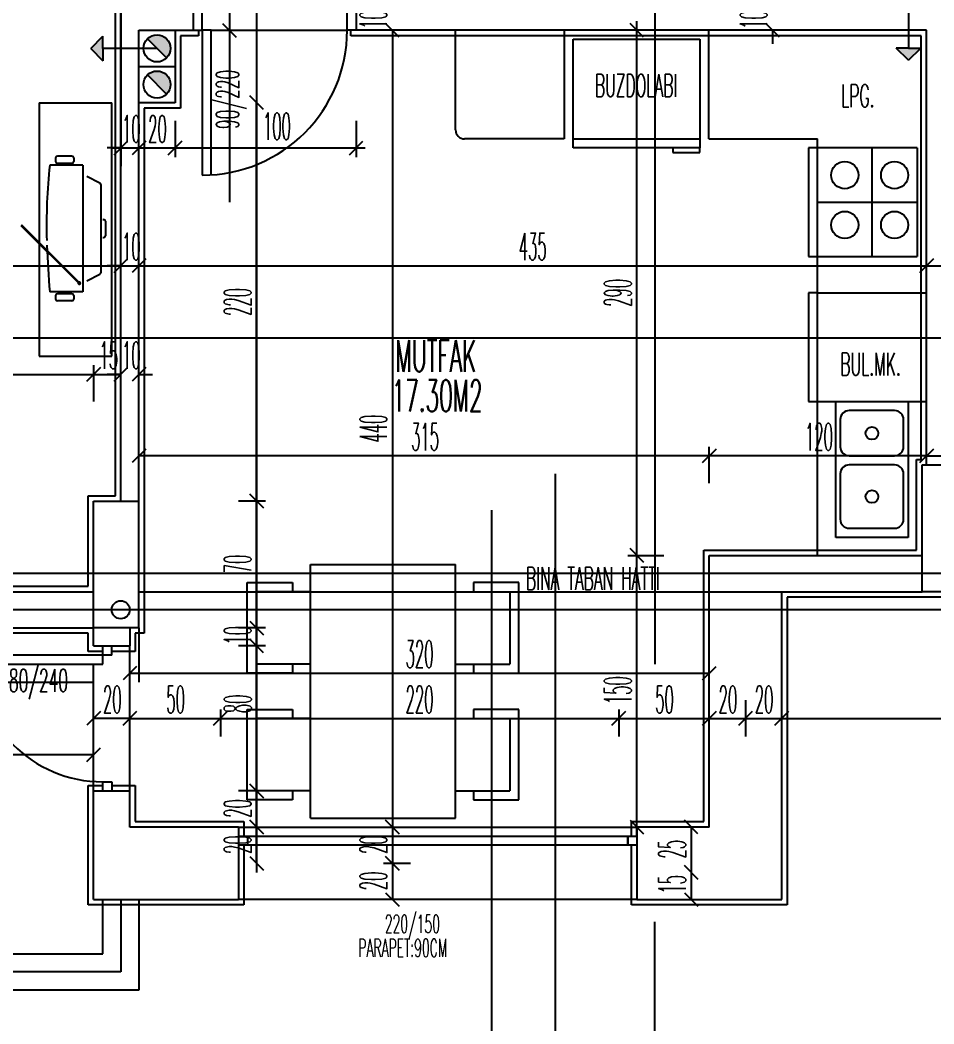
# Model space of a CAD drawing. Extents: x 78 to 306, y -397 to 18.
# Drawn here: x 272.595 to 272.696, y -396.7713 to -396.6604 of the extents above; entities that cross this region are included whole.
import ezdxf

# ---------------------------------------------------------------- set-up
doc = ezdxf.new("R2010")
doc.units = 0
doc.header["$LTSCALE"] = 0.5
doc.header["$MEASUREMENT"] = 0
for name, pattern in [('DASHDOT2', [0.5, 0.25, -0.125, 0, -0.125]), ('DASHED', [0.75, 0.5, -0.25]), ('DOT2', [0.125, 0, -0.125])]:
    doc.linetypes.add(name, pattern=pattern)
doc.layers.get('0').update_dxf_attribs({"linetype": 'CONTINUOUS'})
for name, color, linetype in [('AKS', 5, 'DASHDOT2'), ('ASHADE', 7, 'CONTINUOUS'), ('DUVAR', 6, 'CONTINUOUS'), ('IZDUSUM', 2, 'DOT2'), ('KAPI', 1, 'CONTINUOUS'), ('KOLON', 4, 'CONTINUOUS'), ('MERDIVEN', 3, 'CONTINUOUS'), ('OLCU', 31, 'CONTINUOUS'), ('SIVA', 7, 'CONTINUOUS'), ('TEFRIS', 11, 'CONTINUOUS')]:
    doc.layers.add(name, color=color, linetype=linetype)
doc.styles.add('ICMEKAN', font='romans.shx', dxfattribs={"width": 0.55, "height": 0.2})
doc.styles.add('OLCU', font='romans.shx', dxfattribs={"width": 0.6, "height": 0.125})
doc.styles.add('OLCUIC', font='ROMANS.SHX', dxfattribs={"width": 0.4, "height": 0.15})

msp = doc.modelspace()

# ---------------------------------------------------------------- hatches: boundary and pattern name
at = {"layer": 'KAPI', "ltscale": 1.4}
for points in [[(272.6041765333435, -396.6649177616397), (272.6041765333435, -396.6635598737719), (272.6041765333435, -396.6622019859039), (272.6028467064144, -396.6635598737719)], [(272.6945018298027, -396.6635272823635), (272.6931439419348, -396.6635272823635), (272.6917860540669, -396.6635272823635), (272.6931439419348, -396.6648571092927)]]:
    msp.add_hatch(color=256, dxfattribs=at).paths.add_polyline_path(points)
at = {"layer": 'MERDIVEN'}
for points in [[(272.611204602107, -396.6646205339432), (272.6090832817634, -396.6624992135996, -0.1989123673796376), (272.6101439419352, -396.6620598737715, -0.6681786379193642)], [(272.6112046021067, -396.6686205339431), (272.6090832817632, -396.6664992135995, -0.1989123673796376), (272.610143941935, -396.6660598737714, -0.6681786379193642)]]:
    msp.add_hatch(color=256, dxfattribs=at).paths.add_polyline_path(points)

# ---------------------------------------------------------------- linework, layer by layer
at = {"color": 0, "linetype": 'ByBlock'}
for p, q in [((272.617393941935, -396.6608098737721), (272.618893941935, -396.6623098737721)), ((272.636893941935, -396.6623098737721), (272.635393941935, -396.6608098737721)), ((272.636893941935, -396.6623098737721), (272.635393941935, -396.6608098737721)), ((272.663893941935, -396.6623098737721), (272.662393941935, -396.6608098737721)), ((272.678893941935, -396.6623098737721), (272.677393941935, -396.6608098737721)), ((272.621893941935, -396.6703098737721), (272.620393941935, -396.6688098737721)), ((272.605393941935, -396.6753098737721), (272.606893941935, -396.6738098737721)), ((272.608893941935, -396.6738098737721), (272.607393941935, -396.6753098737721)), ((272.608893941935, -396.6738098737721), (272.607393941935, -396.6753098737721)), ((272.612893941935, -396.6738098737721), (272.611393941935, -396.6753098737721)), ((272.611393941935, -396.6753098737721), (272.612893941935, -396.6738098737721)), ((272.631393941935, -396.6753098737721), (272.632893941935, -396.6738098737721)), ((272.605393941935, -396.6883098737721), (272.606893941935, -396.6868098737721)), ((272.605393941935, -396.6883098737721), (272.606893941935, -396.6868098737721)), ((272.608893941935, -396.6868098737721), (272.607393941935, -396.6883098737721)), ((272.608893941935, -396.6868098737721), (272.607393941935, -396.6883098737721)), ((272.695893941935, -396.6868098737721), (272.694393941935, -396.6883098737721)), ((272.694393941935, -396.6883098737721), (272.695893941935, -396.6868098737721)), ((272.603893941935, -396.6988098737721), (272.602393941935, -396.7003098737721)), ((272.602393941935, -396.7003098737721), (272.603893941935, -396.6988098737721)), ((272.605393941935, -396.7003098737721), (272.606893941935, -396.6988098737721)), ((272.605393941935, -396.7003098737721), (272.606893941935, -396.6988098737721)), ((272.608893941935, -396.6988098737721), (272.607393941935, -396.7003098737721)), ((272.608893941935, -396.7078098737721), (272.607393941935, -396.7093098737721)), ((272.670393941935, -396.7093098737721), (272.671893941935, -396.7078098737721)), ((272.671893941935, -396.7078098737721), (272.670393941935, -396.7093098737721)), ((272.695893941935, -396.7078098737721), (272.694393941935, -396.7093098737721)), ((272.694393941935, -396.7093098737721), (272.695893941935, -396.7078098737721)), ((272.620393941935, -396.7128098737721), (272.621893941935, -396.7143098737721)), ((272.621893941935, -396.7143098737721), (272.620393941935, -396.7128098737721)), ((272.662393941935, -396.7188098737721), (272.663893941935, -396.7203098737721)), ((272.663893941935, -396.7203098737721), (272.662393941935, -396.7188098737721)), ((272.620393941935, -396.7268098737721), (272.621893941935, -396.7283098737721)), ((272.620393941935, -396.7268098737721), (272.621893941935, -396.7283098737721)), ((272.621893941935, -396.7303098737721), (272.620393941935, -396.7288098737721)), ((272.621893941935, -396.7303098737721), (272.620393941935, -396.7288098737721)), ((272.607893941935, -396.7318098737721), (272.606393941935, -396.7333098737721)), ((272.670393941935, -396.7333098737721), (272.671893941935, -396.7318098737721)), ((272.603893941935, -396.7368098737721), (272.602393941935, -396.7383098737721)), ((272.607893941935, -396.7368098737721), (272.606393941935, -396.7383098737721)), ((272.606393941935, -396.7383098737721), (272.607893941935, -396.7368098737721)), ((272.617893941935, -396.7368098737721), (272.616393941935, -396.7383098737721)), ((272.616393941935, -396.7383098737721), (272.617893941935, -396.7368098737721)), ((272.661893941935, -396.7368098737721), (272.660393941935, -396.7383098737721)), ((272.660393941935, -396.7383098737721), (272.661893941935, -396.7368098737721)), ((272.671893941935, -396.7368098737721), (272.670393941935, -396.7383098737721)), ((272.670393941935, -396.7383098737721), (272.671893941935, -396.7368098737721)), ((272.675893941935, -396.7368098737721), (272.674393941935, -396.7383098737721)), ((272.674393941935, -396.7383098737721), (272.675893941935, -396.7368098737721)), ((272.679893941935, -396.7368098737721), (272.678393941935, -396.7383098737721)), ((272.678393941935, -396.7383098737721), (272.679893941935, -396.7368098737721)), ((272.602393941935, -396.7423098737721), (272.603893941935, -396.7408098737721)), ((272.620393941935, -396.7448098737721), (272.621893941935, -396.7463098737721)), ((272.621893941935, -396.7463098737721), (272.620393941935, -396.7448098737721)), ((272.620393941935, -396.7488098737721), (272.621893941935, -396.7503098737721)), ((272.621893941935, -396.7503098737721), (272.620393941935, -396.7488098737721)), ((272.636893941935, -396.7503098737721), (272.635393941935, -396.7488098737721)), ((272.635393941935, -396.7488098737721), (272.636893941935, -396.7503098737721)), ((272.662393941935, -396.7488098737721), (272.663893941935, -396.7503098737721)), ((272.669893941935, -396.7503098737721), (272.668393941935, -396.7488098737721)), ((272.620393941935, -396.7528098737721), (272.621893941935, -396.7543098737721)), ((272.636893941935, -396.7543098737721), (272.635393941935, -396.7528098737721)), ((272.635393941935, -396.7528098737721), (272.636893941935, -396.7543098737721)), ((272.669893941935, -396.7553098737721), (272.668393941935, -396.7538098737721)), ((272.668393941935, -396.7538098737721), (272.669893941935, -396.7553098737721)), ((272.635393941935, -396.7568098737721), (272.636893941935, -396.7583098737721)), ((272.668393941935, -396.7568098737721), (272.669893941935, -396.7583098737721))]:
    msp.add_line(p, q, dxfattribs=at)
at = {"layer": 'AKS'}
for p, q in [((272.6061439419353, -396.3515598737721), (272.6061439419353, -396.8395598737721)), ((272.6471439419353, -396.8395598737721), (272.6471439419353, -396.3515598737721)), ((272.6181439419353, -396.3555598737721), (272.6181439419353, -396.8355598737721)), ((272.6541439419353, -396.8355598737721), (272.6541439419353, -396.3555598737721)), ((272.6971439419353, -396.6955598737721), (272.4011439419361, -396.6955598737721)), ((272.6971439419353, -396.7215598737721), (272.4051439419354, -396.7215598737721)), ((272.6971439419353, -396.7255598737721), (272.4011439419361, -396.7255598737721))]:
    msp.add_line(p, q, dxfattribs=at)
at = {"layer": 'ASHADE'}
msp.add_circle((272.6061439419353, -396.7255598737721), 0.0009999999999999432, dxfattribs=at)
at = {"layer": 'DUVAR'}
for p, q in [((272.6061439419352, -396.7135598737772), (272.6061439419352, -396.6465598737757)), ((272.6141439419353, -396.6595598737761), (272.6141439419347, -396.6615598737759)), ((272.6321439419345, -396.6595598737761), (272.6321439419345, -396.6615598737759)), ((272.6081439419357, -396.7135598737772), (272.6081439419361, -396.6615598737759)), ((272.6081439419361, -396.6615598737759), (272.6141439419361, -396.6615598737759)), ((272.6951439419356, -396.6615598737758), (272.6321439419345, -396.6615598737758)), ((272.6951439419353, -396.7095598737772), (272.6951439419356, -396.6615598737758)), ((272.6711439419353, -396.7195598737812), (272.6946439419353, -396.7195598737812)), ((272.6711439419353, -396.7495598737775), (272.6711439419353, -396.7195598737721)), ((272.5791439419356, -396.7235598737813), (272.6031439419353, -396.7235598737813)), ((272.6791439419353, -396.7235598737812), (272.6946439419353, -396.7235598737812)), ((272.6791439419353, -396.7575598737812), (272.6791439419353, -396.7235598737812)), ((272.5791439419356, -396.7275598737812), (272.6031439419353, -396.7275598737812)), ((272.6031439419389, -396.7575598737812), (272.6031439419357, -396.7455598737808)), ((272.6191439419348, -396.7495598737766), (272.6071439419343, -396.7495598737763)), ((272.6191439419348, -396.749559873776), (272.6191439419348, -396.7575598737721)), ((272.6711439419353, -396.7495598737775), (272.6631439419348, -396.7495598737772)), ((272.6631439419348, -396.749559873776), (272.6631439419348, -396.7575598737721)), ((272.6031439419389, -396.7575598737812), (272.6191439419348, -396.7575598737812)), ((272.6631439419348, -396.7575598737812), (272.6791439419353, -396.7575598737812))]:
    msp.add_line(p, q, dxfattribs=at)
at = {"layer": 'DUVAR', "ltscale": 1.4}
for p, q in [((272.608143941935, -396.6615598737721), (272.612143941935, -396.6615598737721)), ((272.608143941935, -396.6695598737721), (272.608143941935, -396.6615598737721)), ((272.612143941935, -396.6615598737721), (272.612143941935, -396.6695598737721)), ((272.608143941935, -396.6655598737721), (272.612143941935, -396.6655598737721)), ((272.612143941935, -396.6695598737721), (272.608143941935, -396.6695598737721))]:
    msp.add_line(p, q, dxfattribs=at)
at = {"layer": 'DUVAR', "linetype": 'ByBlock'}
for p, q in [((272.6031439419357, -396.7295598737811), (272.6031439419357, -396.7275598737812)), ((272.6071439419353, -396.7275598737772), (272.6071439419353, -396.7295598737772)), ((272.6031439419353, -396.7295598737805), (272.6071439419353, -396.7295598737805)), ((272.6031439419353, -396.7455598737803), (272.6071439419353, -396.7455598737803)), ((272.6071439419343, -396.7495598737763), (272.6071439419356, -396.7455598737808))]:
    msp.add_line(p, q, dxfattribs=at)
at = {"layer": 'IZDUSUM', "ltscale": 0.6}
for p, q in [((272.6831141335822, -396.6905598737793), (272.6951141335822, -396.6905598737793)), ((272.6831141335822, -396.7025598737793), (272.6951141335822, -396.7025598737793)), ((272.6081439419353, -396.7235598737812), (272.6791439419353, -396.7235598737812)), ((272.608143941935, -396.7275598737721), (272.608143941935, -396.7335598737721)), ((272.5031439419363, -396.7335598737814), (272.6081439419359, -396.7335598737814))]:
    msp.add_line(p, q, dxfattribs=at)
at = {"layer": 'KAPI', "linetype": 'DASHED', "ltscale": 0.4}
msp.add_line((272.6651439419351, -396.6315598737721), (272.6651439419351, -396.7620356867086), dxfattribs=at)
at = {"layer": 'KAPI', "ltscale": 1.4}
for p, q in [((272.6931439419348, -396.6575598737724), (272.6931439419348, -396.6635272823635)), ((272.6028467064144, -396.6635598737719), (272.6041765333435, -396.6622019859039)), ((272.6041765333435, -396.6635598737719), (272.6041765333435, -396.6622019859039)), ((272.616143941935, -396.6615598737721), (272.631143941935, -396.6615598737721)), ((272.6028467064144, -396.6635598737719), (272.6041765333435, -396.6649177616397)), ((272.6101439419347, -396.6635598737718), (272.6041765333435, -396.6635598737719)), ((272.6041765333435, -396.6635598737719), (272.6041765333435, -396.6649177616397)), ((272.6931439419348, -396.6635272823635), (272.6917860540669, -396.6635272823635)), ((272.6931439419348, -396.6648571092927), (272.6917860540669, -396.6635272823635)), ((272.6931439419348, -396.6635272823635), (272.6945018298027, -396.6635272823635)), ((272.6931439419348, -396.6648571092927), (272.6945018298027, -396.6635272823635))]:
    msp.add_line(p, q, dxfattribs=at)
at = {"layer": 'KAPI'}
for p, q in [((272.6151439419353, -396.6615598737765), (272.6151439419353, -396.6595598737767)), ((272.6311439419354, -396.6615598737765), (272.6311439419354, -396.6595598737767)), ((272.6141439419355, -396.6615598737765), (272.6151439419353, -396.6615598737765)), ((272.6151439419353, -396.6615598737765), (272.6151439419353, -396.6775598737765)), ((272.6161439419354, -396.6615598737765), (272.6151439419353, -396.6615598737765)), ((272.6161439419354, -396.6775598737765), (272.6161439419354, -396.6615598737765)), ((272.6321439419355, -396.6615598737765), (272.6311439419354, -396.6615598737765)), ((272.6041439419354, -396.7315598737803), (272.6041439419354, -396.7295598737805)), ((272.6041439419354, -396.7305598737802), (272.6041439419354, -396.7295598737805)), ((272.6051439419355, -396.7305598737802), (272.6051439419355, -396.7295598737805)), ((272.6071439419359, -396.7455598737803), (272.6071439419359, -396.7295598737808)), ((272.6041439419354, -396.7305598737802), (272.5901439419355, -396.7305598737802)), ((272.6051439419355, -396.7305598737802), (272.6041439419354, -396.7305598737802)), ((272.5901439419355, -396.7315598737803), (272.6041439419354, -396.7315598737803)), ((272.603143941936, -396.7455598737803), (272.603143941936, -396.7315598737803)), ((272.6041439419354, -396.7445598737805), (272.6051439419355, -396.7445598737805)), ((272.6041439419354, -396.7455598737803), (272.6041439419354, -396.7445598737805)), ((272.6051439419355, -396.7445598737805), (272.6051439419355, -396.7455598737803)), ((272.6191439419348, -396.7495598737769), (272.6631439419348, -396.7495598737769)), ((272.6191439419348, -396.750559873777), (272.6631439419348, -396.750559873777)), ((272.6201439419348, -396.750559873777), (272.6201439419348, -396.7515598737767)), ((272.6621439419347, -396.750559873777), (272.6621439419347, -396.7515598737767)), ((272.6621439419347, -396.7515598737767), (272.6621439419347, -396.750559873777)), ((272.6631439419348, -396.7515598737767), (272.6191439419348, -396.7515598737767)), ((272.6041439419357, -396.7635598737864), (272.6041439419357, -396.7575598737812)), ((272.6631439419348, -396.7575598737721), (272.6191439419348, -396.7575598737721)), ((272.5071439419361, -396.7635598737864), (272.6041439419357, -396.7635598737864))]:
    msp.add_line(p, q, dxfattribs=at)
for centre, radius, start, end in [((272.6151439419353, -396.6615598737765), 0.01599999999999909, 270, 0), ((272.6041439419354, -396.7305598737802), 0.01400000000000034, 180, 270)]:
    msp.add_arc(centre, radius, start, end, dxfattribs=at)
at = {"layer": 'KOLON'}
for p, q in [((272.6946439419353, -396.7235598737772), (272.6946439419353, -396.7095598737772)), ((272.6946439419353, -396.7095598737772), (272.6971439419353, -396.7095598737772)), ((272.6031439419353, -396.7275598737812), (272.6031439419353, -396.7135598737772)), ((272.6031439419353, -396.7135598737772), (272.6081439419353, -396.7135598737772)), ((272.6081439419353, -396.7275598737812), (272.6081439419353, -396.7135598737772)), ((272.6971439419353, -396.7235598737772), (272.6946439419353, -396.7235598737772)), ((272.6081439419353, -396.7275598737772), (272.6031439419353, -396.7275598737772))]:
    msp.add_line(p, q, dxfattribs=at)
at = {"layer": 'KOLON', "linetype": 'DASHED', "ltscale": 0.4}
msp.add_line((272.665143941935, -396.7915598737721), (272.665143941935, -396.7600356867086), dxfattribs=at)
at = {"layer": 'MERDIVEN'}
for p, q in [((272.611204602107, -396.6646205339432), (272.6090832817634, -396.6624992135996)), ((272.6112046021067, -396.6686205339431), (272.6090832817632, -396.6664992135995)), ((272.6061439419354, -396.7575598737812), (272.6061439419352, -396.7655598737865)), ((272.6081439419359, -396.7575598737812), (272.6081439419356, -396.7675598737864)), ((272.6061439419352, -396.7655598737865), (272.5051439419362, -396.7655598737863)), ((272.6081439419356, -396.7675598737864), (272.5031439419358, -396.7675598737864))]:
    msp.add_line(p, q, dxfattribs=at)
for centre in [(272.6101439419352, -396.6635598737711), (272.610143941935, -396.667559873771)]:
    msp.add_circle(centre, 0.0015, dxfattribs=at)
at = {"layer": 'OLCU', "ltscale": 1.4}
for p, q in [((272.621143941935, -396.6585598737721), (272.621143941935, -396.7545598737721)), ((272.618143941935, -396.6595598737721), (272.618143941935, -396.6615598737721)), ((272.663143941935, -396.7505598737721), (272.663143941935, -396.6605598737721)), ((272.636143941935, -396.6615598737721), (272.636143941935, -396.7495598737721)), ((272.636143941935, -396.6615598737721), (272.636143941935, -396.6630598737721)), ((272.663143941935, -396.7195598737721), (272.663143941935, -396.6615598737721)), ((272.678143941935, -396.6615598737721), (272.678143941935, -396.6630598737721)), ((272.621143941935, -396.7135598737721), (272.621143941935, -396.6695598737721)), ((272.612143941935, -396.6715598737721), (272.612143941935, -396.6755598737721)), ((272.632143941935, -396.6715598737721), (272.632143941935, -396.6755598737721)), ((272.606143941935, -396.6745598737721), (272.604643941935, -396.6745598737721)), ((272.605143941935, -396.6745598737721), (272.633143941935, -396.6745598737721)), ((272.608143941935, -396.6745598737721), (272.612143941935, -396.6745598737721)), ((272.608143941935, -396.6745598737721), (272.609643941935, -396.6745598737721)), ((272.612143941935, -396.6745598737721), (272.632143941935, -396.6745598737721)), ((272.468143941935, -396.6875598737721), (272.697143941935, -396.6875598737721)), ((272.508143941935, -396.6875598737721), (272.606143941935, -396.6875598737721)), ((272.606143941935, -396.6875598737721), (272.604643941935, -396.6875598737721)), ((272.608143941935, -396.6875598737721), (272.695143941935, -396.6875598737721)), ((272.608143941935, -396.6875598737721), (272.609643941935, -396.6875598737721)), ((272.695143941935, -396.6875598737721), (272.699143941935, -396.6875598737721)), ((272.603143941935, -396.6985598737721), (272.603143941935, -396.7025598737721)), ((272.579143941935, -396.6995598737721), (272.603143941935, -396.6995598737721)), ((272.603143941935, -396.6995598737721), (272.606143941935, -396.6995598737721)), ((272.606143941935, -396.6995598737721), (272.604643941935, -396.6995598737721)), ((272.608143941935, -396.6995598737721), (272.609643941935, -396.6995598737721)), ((272.671143941935, -396.7115598737721), (272.671143941935, -396.7075598737721)), ((272.671143941935, -396.7085598737721), (272.608143941935, -396.7085598737721)), ((272.695143941935, -396.7085598737721), (272.671143941935, -396.7085598737721)), ((272.695143941935, -396.7085598737721), (272.699143941935, -396.7085598737721)), ((272.622143941935, -396.7135598737721), (272.619143941935, -396.7135598737721)), ((272.621143941935, -396.7275598737721), (272.621143941935, -396.7135598737721)), ((272.662143941935, -396.7195598737721), (272.666143941935, -396.7195598737721)), ((272.663143941935, -396.7495598737721), (272.663143941935, -396.7195598737721)), ((272.621143941935, -396.7275598737721), (272.621143941935, -396.7260598737721)), ((272.622143941935, -396.7275598737721), (272.619143941935, -396.7275598737721)), ((272.622143941935, -396.7295598737721), (272.619143941935, -396.7295598737721)), ((272.621143941935, -396.7295598737721), (272.621143941935, -396.7310598737721)), ((272.621143941935, -396.7455598737721), (272.621143941935, -396.7295598737721)), ((272.607143941935, -396.7325598737721), (272.671143941935, -396.7325598737721)), ((272.675143941935, -396.7355598737721), (272.675143941935, -396.7395598737721)), ((272.617143941935, -396.7365598737721), (272.617143941935, -396.7395598737721)), ((272.661143941935, -396.7365598737721), (272.661143941935, -396.7395598737721)), ((272.607143941935, -396.7375598737721), (272.603143941935, -396.7375598737721)), ((272.607143941935, -396.7375598737721), (272.617143941935, -396.7375598737721)), ((272.617143941935, -396.7375598737721), (272.661143941935, -396.7375598737721)), ((272.661143941935, -396.7375598737721), (272.671143941935, -396.7375598737721)), ((272.671143941935, -396.7375598737721), (272.675143941935, -396.7375598737721)), ((272.675143941935, -396.7375598737721), (272.679143941935, -396.7375598737721)), ((272.679143941935, -396.7375598737721), (272.715143941935, -396.7375598737721)), ((272.507143941935, -396.7415598737721), (272.603143941935, -396.7415598737721)), ((272.622143941935, -396.7455598737721), (272.619143941935, -396.7455598737721)), ((272.621143941935, -396.7495598737721), (272.621143941935, -396.7455598737721)), ((272.621143941935, -396.7535598737721), (272.621143941935, -396.7495598737721)), ((272.636143941935, -396.7495598737721), (272.636143941935, -396.7535598737721)), ((272.669143941935, -396.7495598737721), (272.669143941935, -396.7545598737721)), ((272.635143941935, -396.7535598737721), (272.638143941935, -396.7535598737721)), ((272.636143941935, -396.7535598737721), (272.636143941935, -396.7575598737721)), ((272.669143941935, -396.7545598737721), (272.669143941935, -396.7575598737721))]:
    msp.add_line(p, q, dxfattribs=at)
at = {"layer": 'SIVA', "ltscale": 1.4}
for p, q in [((272.6055439419352, -396.7129598737772), (272.6055439419352, -396.6459598737757)), ((272.6147439419345, -396.6621598737759), (272.612743941935, -396.6621598737759)), ((272.612743941935, -396.6621598737759), (272.612743941935, -396.6701598737721)), ((272.6147439419346, -396.6615598737765), (272.6147439419345, -396.6621598737759)), ((272.6315439419346, -396.6621598737758), (272.6315439419346, -396.6615598737765)), ((272.6945439419355, -396.6621598737758), (272.6315439419346, -396.6621598737758)), ((272.6945439419353, -396.7089598737772), (272.6945439419355, -396.6621598737758)), ((272.612743941935, -396.6701598737721), (272.608743941936, -396.6701598737721)), ((272.608743941936, -396.6701598737721), (272.6087439419357, -396.7135598737772)), ((272.6940439419353, -396.7189598737812), (272.6940439419353, -396.7089598737772)), ((272.6940439419353, -396.7089598737772), (272.6945439419353, -396.7089598737772)), ((272.6025439419353, -396.7229598737813), (272.6025439419353, -396.7129598737772)), ((272.6025439419353, -396.7129598737772), (272.6055439419352, -396.7129598737772)), ((272.6087439419357, -396.7135598737772), (272.6087439419353, -396.7281598737772)), ((272.6705439419353, -396.7489598737775), (272.6705439419353, -396.7189598737812)), ((272.6705439419353, -396.7189598737812), (272.6940439419353, -396.7189598737812)), ((272.5785439419355, -396.7229598737813), (272.6025439419353, -396.7229598737813)), ((272.6946439419353, -396.7241598737772), (272.6797439419353, -396.724159873781)), ((272.6797439419353, -396.724159873781), (272.6797439419353, -396.7581598737812)), ((272.6971439419344, -396.7241598737772), (272.6946439419353, -396.7241598737772)), ((272.6025439419357, -396.7281598737812), (272.5785439419355, -396.7281598737812)), ((272.6025439419357, -396.7301598737805), (272.6025439419357, -396.7281598737812)), ((272.6087439419353, -396.7281598737772), (272.6077439419353, -396.7281598737772)), ((272.6077439419353, -396.7281598737772), (272.6077439419353, -396.7301598737805)), ((272.6041439419354, -396.7301598737805), (272.6025439419357, -396.7301598737805)), ((272.6077439419353, -396.7301598737805), (272.6051439419355, -396.7301598737805)), ((272.6025439419391, -396.7581598737812), (272.6025439419354, -396.7449598737804)), ((272.6025439419354, -396.7449598737804), (272.6041439419354, -396.7449598737801)), ((272.6051439419355, -396.7449598737799), (272.6077439419358, -396.7449598737794)), ((272.6077439419358, -396.7449598737794), (272.6077439419345, -396.7489598737764)), ((272.6077439419345, -396.7489598737764), (272.6197439419348, -396.7489598737766)), ((272.6197439419348, -396.7489598737766), (272.6197439419348, -396.750559873777)), ((272.6625439419348, -396.750559873777), (272.6625439419348, -396.7489598737772)), ((272.6625439419348, -396.7489598737772), (272.6705439419353, -396.7489598737775)), ((272.6197439419348, -396.7515598737767), (272.6197439419348, -396.7581598737812)), ((272.6625439419348, -396.7581598737812), (272.6625439419348, -396.7515598737767)), ((272.6197439419348, -396.7581598737812), (272.6025439419391, -396.7581598737812)), ((272.6797439419353, -396.7581598737812), (272.6625439419348, -396.7581598737812))]:
    msp.add_line(p, q, dxfattribs=at)
at = {"layer": 'TEFRIS'}
for p, q in [((272.6431141335827, -396.6725598737721), (272.6431141335827, -396.6615598737721)), ((272.6551141335827, -396.6615598737721), (272.6551141335827, -396.6735598737721)), ((272.6711141335826, -396.6735598737721), (272.6711141335826, -396.6615598737781)), ((272.656114133581, -396.6625598737728), (272.6701141335812, -396.6625598737728)), ((272.656114133581, -396.6745598737725), (272.656114133581, -396.6625598737728)), ((272.6701141335812, -396.6625598737728), (272.6701141335812, -396.6745598737725)), ((272.5971439419312, -396.6695598737722), (272.5971439419312, -396.6975598737724)), ((272.5971439419309, -396.6695598737713), (272.6051439419313, -396.6695598737713)), ((272.6051439419313, -396.6975598737724), (272.6051439419313, -396.6695598737713)), ((272.6551141335827, -396.6735598737721), (272.6441141335827, -396.6735598737721)), ((272.6561141335836, -396.6735598737733), (272.6701141335835, -396.6735598737733)), ((272.6711141335826, -396.6735598737721), (272.6831141335821, -396.6735598737721)), ((272.6831141335817, -396.7195598737812), (272.6831141335821, -396.6735598737721)), ((272.6701141335812, -396.6745598737725), (272.656114133581, -396.6745598737725)), ((272.667114133581, -396.6745598737725), (272.667114133581, -396.6750598737727)), ((272.6701141335812, -396.6750598737727), (272.6701141335812, -396.6745598737725)), ((272.6831141335836, -396.6745598737735), (272.6821141335835, -396.6745598737735)), ((272.6941141335833, -396.6745598737735), (272.6831141335836, -396.6745598737735)), ((272.6891141335833, -396.6745598737735), (272.6891141335833, -396.6865598737736)), ((272.598942351398, -396.6756557631206), (272.598942351398, -396.6760557631206)), ((272.600742351398, -396.6754557631207), (272.5991423513979, -396.6754557631207)), ((272.6009423513981, -396.6756557631206), (272.6009423513981, -396.6760557631206)), ((272.667114133581, -396.6750598737727), (272.6701141335812, -396.6750598737727)), ((272.6019423513979, -396.6764557631207), (272.598299801565, -396.6764557631207)), ((272.600742351398, -396.6762557631205), (272.5991423513979, -396.6762557631205)), ((272.6019423513979, -396.6764557631207), (272.6019423513979, -396.6904557631207)), ((272.6023895649935, -396.6776793699183), (272.603831794117, -396.6784004844802)), ((272.603942351398, -396.6785793699183), (272.603942351398, -396.6883321563229)), ((272.683114133583, -396.6805598737739), (272.6941141335833, -396.6805598737739)), ((272.5952003821635, -396.6830765323233), (272.5951439418047, -396.6831590822229)), ((272.6015296019006, -396.6895250348006), (272.5951439418047, -396.6831590822229)), ((272.6015860422593, -396.6894424849011), (272.5952003821635, -396.6830765323233)), ((272.6041423513979, -396.6824557631207), (272.604242351398, -396.6824557631207)), ((272.6044423513979, -396.6826557631206), (272.6044423513979, -396.6842557631206)), ((272.6041423513979, -396.6844557631205), (272.604242351398, -396.6844557631205)), ((272.6023895649935, -396.6892321563229), (272.603831794117, -396.688511041761)), ((272.6015860422593, -396.6894424849011), (272.6015296019006, -396.6895250348006)), ((272.6019423513979, -396.6904557631207), (272.598299801565, -396.6904557631207)), ((272.598942351398, -396.6908557631205), (272.598942351398, -396.6912557631206)), ((272.600742351398, -396.6906557631206), (272.5991423513979, -396.6906557631206)), ((272.6009423513981, -396.6908557631205), (272.6009423513981, -396.6912557631206)), ((272.6821141335811, -396.6905598737716), (272.6821141335811, -396.7025598737717)), ((272.6831141335812, -396.6905598737716), (272.6821141335811, -396.6905598737716)), ((272.600742351398, -396.6914557631205), (272.5991423513979, -396.6914557631205)), ((272.5971439419312, -396.6975598737724), (272.6051439419313, -396.6975598737724)), ((272.6821141335811, -396.7025598737717), (272.6831141335812, -396.7025598737717)), ((272.6851141335822, -396.7175598737741), (272.6851141335822, -396.7025598737741)), ((272.6851141335822, -396.7025598737741), (272.6931141335822, -396.7025598737741)), ((272.6931141335822, -396.7025598737741), (272.6931141335822, -396.7175598737741)), ((272.6856141335824, -396.7045598737716), (272.6856141335824, -396.7075598737716)), ((272.6916141335822, -396.7035598737716), (272.6866141335822, -396.7035598737716)), ((272.6926141335822, -396.7075598737716), (272.6926141335822, -396.7045598737716)), ((272.6866141335822, -396.7085598737714), (272.6916141335822, -396.7085598737714)), ((272.6916141335822, -396.7095598737715), (272.6866141335822, -396.7095598737715)), ((272.6856141335824, -396.7105598737716), (272.6856141335824, -396.7155598737716)), ((272.6926141335822, -396.7155598737716), (272.6926141335822, -396.7105598737716)), ((272.6866141335822, -396.7165598737714), (272.6916141335822, -396.7165598737714)), ((272.6931141335822, -396.7175598737741), (272.6851141335822, -396.7175598737741)), ((272.6271141335856, -396.7485598737745), (272.6271141335856, -396.7205598737739)), ((272.6271141335856, -396.7205598737739), (272.6431141335856, -396.7205598737739)), ((272.6431141335854, -396.7485598737748), (272.6431141335856, -396.7205598737739)), ((272.6201141335852, -396.7325598737741), (272.6201141335852, -396.7225598737738)), ((272.6201141335852, -396.7225598737738), (272.6251141335852, -396.7225598737738)), ((272.6251141335852, -396.7225598737738), (272.6251141335852, -396.7235598737738)), ((272.6451141335858, -396.7225598737738), (272.6451141335858, -396.7235598737738)), ((272.6501141335858, -396.7225598737738), (272.6451141335858, -396.7225598737738)), ((272.6501141335858, -396.7325598737741), (272.6501141335858, -396.7225598737738)), ((272.6271141335853, -396.7235598737738), (272.6211141335853, -396.7235598737738)), ((272.6211141335853, -396.7235598737738), (272.6211141335853, -396.731559873774)), ((272.6431141335856, -396.7235598737738), (272.6491141335857, -396.7235598737738)), ((272.6491141335857, -396.7235598737738), (272.6491141335857, -396.731559873774)), ((272.6271141335853, -396.731559873774), (272.6211141335853, -396.731559873774)), ((272.6251141335852, -396.731559873774), (272.6251141335852, -396.7325598737741)), ((272.6431141335856, -396.731559873774), (272.6491141335857, -396.731559873774)), ((272.6451141335858, -396.731559873774), (272.6451141335858, -396.7325598737741)), ((272.6251141335852, -396.7325598737741), (272.6201141335852, -396.7325598737741)), ((272.6451141335858, -396.7325598737741), (272.6501141335858, -396.7325598737741)), ((272.6201141335852, -396.7465598737741), (272.6201141335852, -396.7365598737738)), ((272.6201141335852, -396.7365598737738), (272.6251141335852, -396.7365598737738)), ((272.6251141335852, -396.7365598737738), (272.6251141335852, -396.7375598737738)), ((272.6451141335858, -396.7365598737738), (272.6451141335858, -396.7375598737738)), ((272.6501141335858, -396.7365598737738), (272.6451141335858, -396.7365598737738)), ((272.6501141335858, -396.7465598737741), (272.6501141335858, -396.7365598737738)), ((272.6271141335853, -396.7375598737738), (272.6211141335853, -396.7375598737738)), ((272.6211141335853, -396.7375598737738), (272.6211141335853, -396.745559873774)), ((272.6431141335856, -396.7375598737738), (272.6491141335857, -396.7375598737738)), ((272.6491141335857, -396.7375598737738), (272.6491141335857, -396.745559873774)), ((272.6271141335853, -396.745559873774), (272.6211141335853, -396.745559873774)), ((272.6251141335852, -396.745559873774), (272.6251141335852, -396.7465598737741)), ((272.6431141335856, -396.745559873774), (272.6491141335857, -396.745559873774)), ((272.6451141335858, -396.745559873774), (272.6451141335858, -396.7465598737741)), ((272.6251141335852, -396.7465598737741), (272.6201141335852, -396.7465598737741)), ((272.6451141335858, -396.7465598737741), (272.6501141335858, -396.7465598737741)), ((272.6271141335856, -396.7485598737745), (272.6431141335854, -396.7485598737748))]:
    msp.add_line(p, q, dxfattribs=at)
at = {"layer": 'TEFRIS', "linetype": 'Continuous'}
for p, q in [((272.6821141335835, -396.6745598737735), (272.6821141335835, -396.6865598737733)), ((272.6941141335835, -396.6745598737735), (272.6941141335835, -396.6865598737733)), ((272.6821141335835, -396.6865598737733), (272.6831141335836, -396.6865598737733)), ((272.6831141335836, -396.6865598737733), (272.6941141335833, -396.6865598737733))]:
    msp.add_line(p, q, dxfattribs=at)
at = {"layer": 'TEFRIS'}
for centre, radius in [((272.6861141335834, -396.6775598737734), 0.001500000000000057), ((272.6916141335836, -396.6775598737734), 0.001500000000000057), ((272.6861141335834, -396.6830598737736), 0.001499999999999773), ((272.6916141335836, -396.6830598737736), 0.001499999999999773), ((272.6891141335824, -396.7060598737716), 0.0006999999999999432), ((272.6891141335824, -396.7130598737716), 0.0006999999999999432)]:
    msp.add_circle(centre, radius, dxfattribs=at)
for centre, radius, start, end in [((272.6441141335827, -396.6725598737721), 0.001, 180, 270), ((272.5991423513979, -396.6756557631206), 0.0002, 90, 180), ((272.600742351398, -396.6756557631206), 0.0002, 0, 90), ((272.5991423513979, -396.6760557631206), 0.0002, 180, 270), ((272.600742351398, -396.6760557631206), 0.0002, 270, 0), ((272.6037423513981, -396.6785793699183), 0.0002, 0, 63.43494882284919), ((272.604242351398, -396.6826557631206), 0.0002, 0, 90), ((272.604242351398, -396.6842557631206), 0.0002, 270, 0), ((272.6037423513981, -396.6883321563229), 0.0002, 296.5650511771508, 0), ((272.6015578220799, -396.689483759851), 0.0001233100037644363, 169.5604563102772, 121.7177725094848), ((272.5991423513979, -396.6908557631205), 0.0002, 90, 180), ((272.5991423513979, -396.6912557631206), 0.0002, 180, 270), ((272.600742351398, -396.6908557631205), 0.0002, 0, 90), ((272.600742351398, -396.6912557631206), 0.0002, 270, 0), ((272.6866141335825, -396.7045598737716), 0.001, 90, 180), ((272.6916141335824, -396.7045598737716), 0.001, 0, 90), ((272.6866141335825, -396.7075598737716), 0.001, 180, 270), ((272.6916141335824, -396.7075598737716), 0.001, 270, 0), ((272.6866141335825, -396.7105598737716), 0.001, 90, 180), ((272.6916141335824, -396.7105598737716), 0.001, 0, 90), ((272.6866141335825, -396.7155598737716), 0.001, 180, 270), ((272.6916141335824, -396.7155598737716), 0.001, 270, 0)]:
    msp.add_arc(centre, radius, start, end, dxfattribs=at)
for centre, major_axis, ratio, start_param, end_param in [((272.6059469802915, -396.6828072212332), (9.617750620025692e-05, 0.02224625287639173), 0.3597956947475258, 1.282816920805697, 1.660852477843602), ((272.6059664750802, -396.6830947079142), (-0.0002476094023562437, 0.02747682888075571), 0.2918789750763431, 1.648438961691733, 1.839378258964123)]:
    msp.add_ellipse(centre, major_axis=major_axis, ratio=ratio, start_param=start_param, end_param=end_param, dxfattribs=at)

# ---------------------------------------------------------------- texts
at = {"layer": 'KAPI', "style": 'OLCU', "width": 0.5}
for s, rotation, p in [('90/220', 89.99999999820871, (272.6191880955857, -396.6724629670701)), ('BINA TABAN HATTI', 359.9999999982087, (272.650901877891, -396.7233616438137)), ('80/240', 1.791288396601882e-09, (272.5937851304712, -396.734604027423))]:
    msp.add_text(s, height=0.002499999999999999, rotation=rotation, dxfattribs=at).set_placement(p)
at = {"layer": 'KAPI', "linetype": 'Continuous', "style": 'ICMEKAN', "width": 0.5}
for s, p in [('220/150', (272.6353092857956, -396.7612544056695)), ('PARAPET:90CM', (272.6323744387328, -396.7638986009421))]:
    msp.add_text(s, height=0.002, dxfattribs=at).set_placement(p)
at = {"layer": 'MERDIVEN', "linetype": 'ByBlock', "style": 'OLCU', "width": 0.5}
for s, p in [('MUTFAK', (272.6364855532044, -396.6992770703894)), ('17.30M2', (272.636056981776, -396.7036770703895))]:
    msp.add_text(s, height=0.0035, dxfattribs=at).set_placement(p)
at = {"layer": 'OLCU', "style": 'OLCUIC', "width": 0.4}
for s, p in [('10', (272.635543941935, -396.6614170166292)), ('10', (272.677543941935, -396.6614170166292)), ('220', (272.620543941935, -396.6931027309149)), ('290', (272.662543941935, -396.6921027309149)), ('440', (272.635543941935, -396.7071027309149)), ('70', (272.620543941935, -396.7215313023435)), ('10', (272.620543941935, -396.7294170166292)), ('150', (272.662543941935, -396.7359884452006)), ('80', (272.6205752990591, -396.7369803992191)), ('20', (272.620543941935, -396.7485313023435)), ('20', (272.620543941935, -396.7525313023435)), ('20', (272.635543941935, -396.7525313023435)), ('25', (272.668543941935, -396.7530313023435)), ('20', (272.635543941935, -396.7565313023435)), ('15', (272.668543941935, -396.7569170166292))]:
    msp.add_text(s, height=0.003, rotation=90, dxfattribs=at).set_placement(p)
for s, p in [('10', (272.6062867990779, -396.6739598737721)), ('20', (272.6091725133636, -396.6739598737721)), ('100', (272.6218422282772, -396.6736686920951)), ('10', (272.6062867990779, -396.6869598737721)), ('435', (272.6501010847921, -396.6869598737721)), ('15', (272.6037867990779, -396.6989598737721)), ('10', (272.6062867990779, -396.6989598737721)), ('315', (272.6382153705064, -396.7079598737721)), ('120', (272.6817153705064, -396.7079598737721)), ('320', (272.6376010847922, -396.7319598737721)), ('20', (272.6041725133636, -396.7369598737721)), ('50', (272.6111725133636, -396.7369598737721)), ('220', (272.6376010847922, -396.7369598737721)), ('50', (272.6651725133636, -396.7369598737721)), ('20', (272.6721725133636, -396.7369598737721)), ('20', (272.6761725133636, -396.7369598737721))]:
    msp.add_text(s, height=0.003, dxfattribs=at).set_placement(p)
at = {"layer": 'TEFRIS', "style": 'OLCU', "width": 0.5}
for s, p in [('BUZDOLABI', (272.6585196271346, -396.6689062359509)), ('LPG.', (272.6857069854996, -396.6700517698065)), ('BUL.MK.', (272.6856153873738, -396.6996851389395))]:
    msp.add_text(s, height=0.002499999999999999, dxfattribs=at).set_placement(p)

doc.saveas('drawing.dxf')
